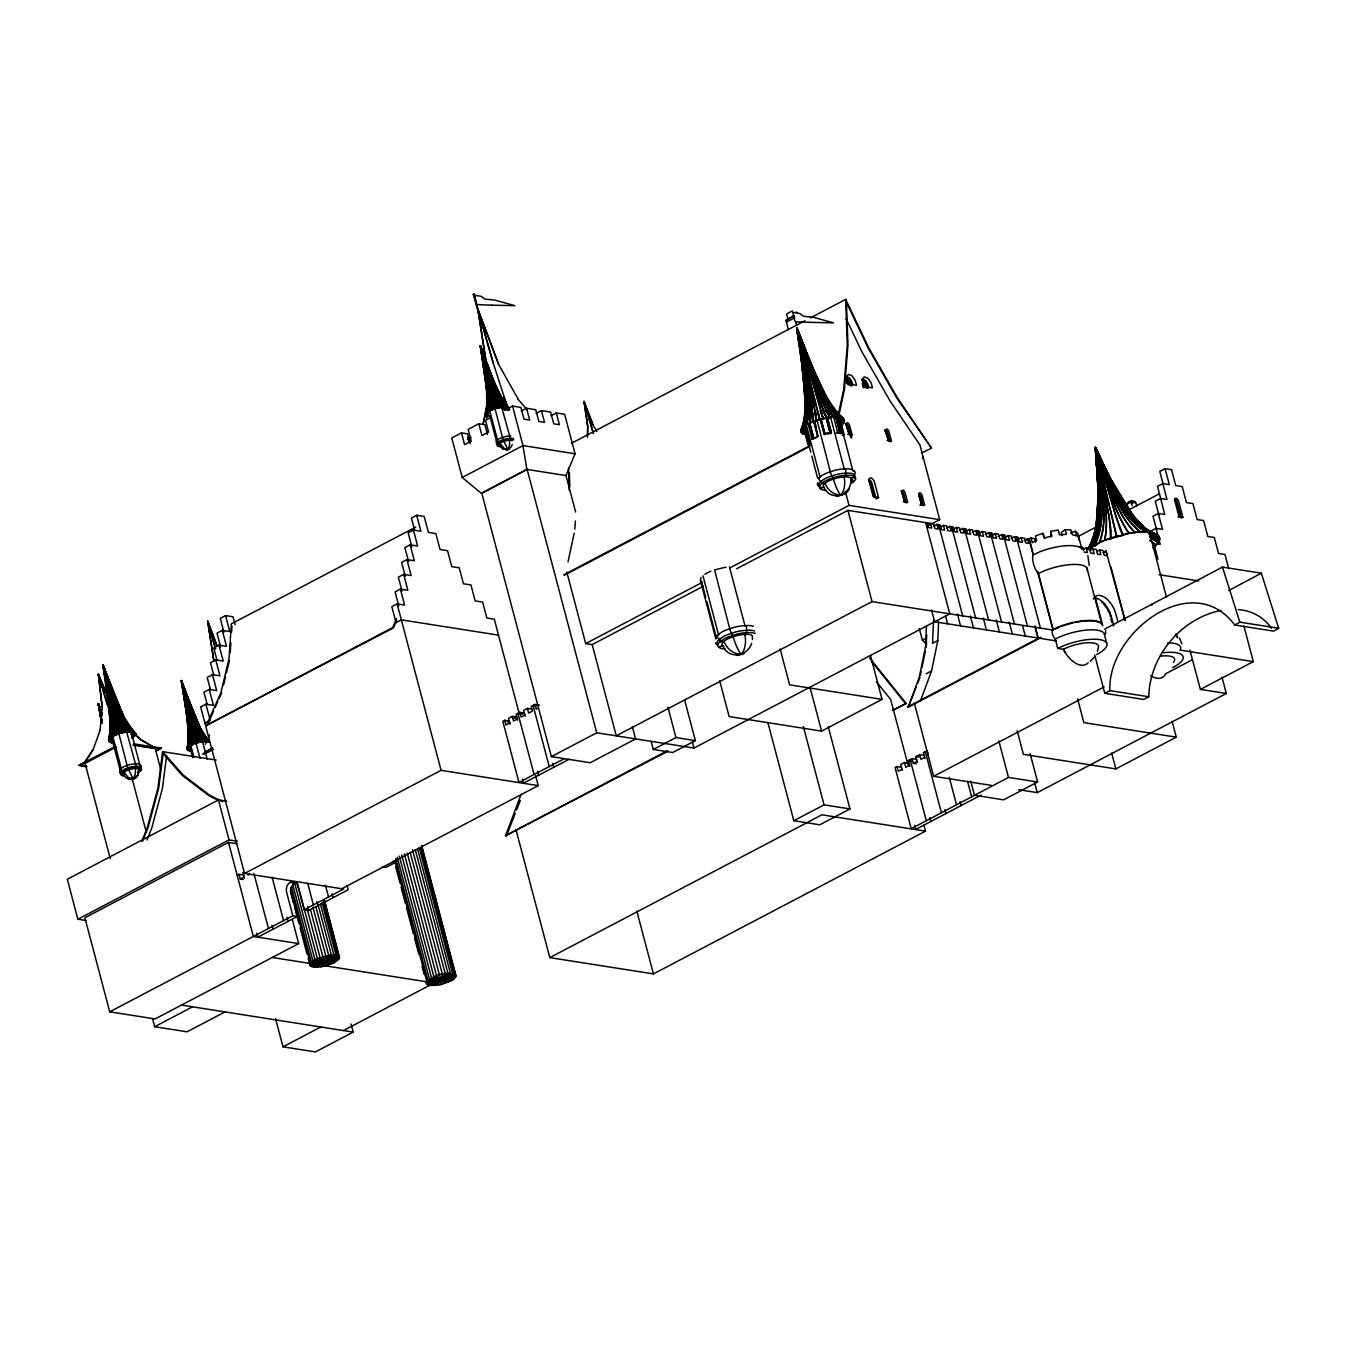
<?xml version="1.0" encoding="UTF-8"?>
<svg xmlns="http://www.w3.org/2000/svg" width="1346" height="1346" viewBox="0 0 1346 1346"><rect width="100%" height="100%" fill="white"/><g stroke="black" fill="none" stroke-linecap="round" stroke-linejoin="round"><path stroke-width="1.5" d="M110.557 721.271L110.54 732.729L108.992 741.478C114.965 716.223 106.418 690.347 103.053 665.227L123.967 718.209M110.456 720.547C113.367 721.069 105.998 745.869 110.019 738.298L111.533 730.407L109.363 741.579L111.92 742.773L113.333 729.128L112.458 736.548L109.968 738.365M1088.712 548.091C1103.619 517.352 1096.754 480.606 1095.425 447.478L1102.677 463.041L1095.425 447.478C1097.798 479.681 1100.759 512.994 1091.943 544.474M116.059 700.61L103.053 665.227L110.422 720.918L110.338 732.274L108.689 740.771L110.608 732.19L108.689 740.771M834.638 411.052C818.267 385.343 807.768 356.404 796.832 328.071C801.863 359.382 812.412 390.946 809.636 422.829L813.119 422.055L813.186 412.919M587.479 437.164L587.63 425.925L584.013 401.478L593.031 424.831M587.613 435.28L587.731 425.908L584.013 401.478L592.93 424.848L596.867 431.494M839.82 416.335L844.346 420.726L842.731 418.084C818.048 394.378 810.157 358.659 796.832 328.071C801.291 358.44 806.506 389.145 804.353 419.918M815.508 412.061L816.399 420.844L812.917 422.156L811.234 399.341L796.832 328.071C810.309 359.55 819.361 395.589 844.363 420.036L844.279 421.921L840.409 418.017M192.142 738.247L192.007 744.742L189.315 746.323L188.676 750.193L190.038 750.866L190.392 746.727M485.973 381.355L480.438 346.174C488.901 367.458 493.763 391.45 509.209 408.999C494.369 391.08 488.867 367.475 480.438 346.174L489.153 394.866L489.507 411.068L491.021 410.261L489.91 394.462L480.438 346.174L492.872 379.757M812.917 422.156L811.167 399.375L796.832 328.071L809.669 361.048M200.251 728.506L205.248 737.658L193.689 713.515L181.424 680.655L190.896 728.926L191.906 744.792L193.622 744.035L193.286 737.759L183.83 691.121L191.687 728.59L193.353 743.631L195.372 743.379L194.514 737.288L195.254 743.429L197.206 742.807L181.424 680.655L188.676 700.963L181.424 680.655L187.01 715.231L189.113 740.132M492.3 403.278L492.636 409.554L490.92 410.328L491.088 403.817L491.021 410.261M839.854 419.178L843.656 423.25L840.863 419.632C848.502 422.493 836.102 429.34 843.723 422.509M192.007 738.231L191.906 744.792L190.863 728.943L183.695 691.188M805.581 417.344L805.463 421.348L805.598 415.291M1149.804 540.419L1156.197 545.332L1158.368 542.758L1149.972 537.088L1158.267 542.892L1159.629 537.761L1156.651 534.278M1159.529 539.864L1159.613 537.643L1156.315 535.843M124.017 717.065L135.492 734.697L129.569 727.866L135.509 734.647L129.855 727.782L124.169 717.788L103.053 665.227L109.413 704.295M490.92 410.328L489.877 394.479L485.149 368.484M1120.814 497.397L1133.45 517.15L1110.837 479.731L1095.425 447.478C1096.637 480.556 1106.732 518.631 1088.746 548.478M844.279 421.921L844.346 419.969L835.731 411.826L827.302 398.618L816.803 377.031M1098.74 500.611L1097.865 524.099L1094.5 539.46L1088.578 548.646M920.513 700.761L931.55 670.981L937.792 640.545L938.599 621.835M926.435 626.21L925.493 647.005L919.251 677.425L908.213 707.222L1040.963 637.567M926.132 647.241L926.704 634.673M933.552 620.456L932.526 643.321L937.792 640.545M1087.669 549.235C1105.419 519.085 1096.485 480.875 1095.425 447.478L1111.157 481.145L1095.425 447.478L1097.899 484.156L1097.899 503.32L1097.899 484.156L1095.425 447.478C1109.609 476.316 1117.247 513.583 1145.48 531.973L1150.258 532.377C1123.725 519.22 1115.127 487.101 1101.92 462.637M124 717.065C122.032 719.252 143.231 741.713 133.422 731.787C117.523 712.993 112.105 687.688 103.053 665.227L112.374 718.73L112.458 736.548L114.225 735.606L113.232 718.276L103.053 665.227L112.038 689.556M1101.583 462.603C1114 486.529 1121.1 517.722 1145.783 531.973L1140.331 532.023C1115.043 511.598 1108.582 476.013 1095.425 447.478L1096.906 464.202M115.84 727.917L116.109 734.781L114.107 735.673L113.199 718.293L105.51 676.802L114.191 717.855L115.975 734.832L118.145 734.024L117.287 727.378M1098.067 501.368L1096.771 525.361L1092.935 541.243M1096.166 526.555L1097.697 502.092M1097.007 464.824L1097.613 474.633L1095.425 447.478L1110.803 481.565L1095.425 447.478C1099.463 477.981 1110.719 509.596 1104.544 540.251L1110.938 538.703L1111.123 530.66L1105.689 496.91L1095.425 447.478L1102.223 462.704M230.2 652.776L230.889 642.547M231.562 632.334L231.966 626.193M574.792 529.096L575.432 521.003M1099.749 458.481L1095.425 447.478L1096.25 455.234L1095.425 447.478L1099.934 458.347L1095.425 447.478L1116.944 536.835L1110.568 538.837L1109.407 517.958L1095.425 447.478C1111.274 476.518 1119.889 520.885 1153.959 533.167L1149.989 532.343M488.413 368.451L480.438 346.174L486.411 381.608L480.438 346.174L492.686 379.993L480.438 346.174L488.076 395.64L487.387 412.616L489.591 411.018L490.146 404.322M1089.183 565.505L1087.837 555.629M489.507 411.068L490.095 404.355M100.109 729.986L102.279 707.054L98.342 674.211L109.8 701.316M108.824 703.554L110.557 732.762L108.723 741.007L110.557 742.437L111.651 735.168L110.675 742.134L112.357 742.841L113.03 735.454L112.256 742.807L113.989 742.942M489.591 411.018L489.187 394.849L480.438 346.174C489.658 365.742 492.047 393.167 508.367 407.821C498.323 396.161 490.583 373.313 484.123 356.555M1094.685 655.014L1104.797 693.308L1109.912 690.633C1107.001 633.276 1192.102 567.76 1234.787 625.015L1273.653 631.139L1278.7 628.262L1261.337 573.194L1222.488 567.087L1104.679 629.12M1104.797 693.308L1143.663 699.432L1148.761 696.757C1149.467 656.276 1181.3 618.134 1221.041 610.478M185.294 703.756C186.724 718.629 190.846 733.94 187.06 748.746L187.548 749.756L188.978 741.781L187.548 749.756L187.077 748.797C191.485 726.167 184.419 703.1 181.424 680.655L188.575 701.098L181.424 680.655L187.885 720.043M498.693 401.646L501.671 407.249L503.488 407.098L499.972 401.545L503.37 407.115L506.382 407.215L497.801 392.881L480.438 346.174L487.538 396.397L486.562 415.291L488.009 407.333L486.529 415.241M482.356 357.01C490.062 377.015 484.341 444.887 487.875 406.442M801.644 432.756L803.125 427.506L801.694 432.84L800.988 429.862L802.738 433.732L804.067 428.348M113.804 742.521L112.055 742.386L112.828 735.471L112.357 742.841M816.786 378.142L796.832 328.071C801.392 359.769 811.941 392.157 806.944 424.259L810.09 423.384L811.049 413.861L809.922 423.485M111.92 742.773L112.492 735.421M186.892 715.449L188.743 741.865L187.296 749.318L188.928 750.614L189.399 746.475L188.978 750.277L191.822 751.001L189.163 750.664L189.651 746.559M490.836 416.537L488.177 416.2L488.665 412.095M188.928 750.614L189.45 746.508M488.413 412.011L487.891 416.116L486.848 415.342L487.858 409.672L486.848 415.342L489.052 416.385L487.891 416.116L488.463 412.027L488.177 416.2M216.218 760.069L162.597 751.623L157.919 788.218L147.202 827.992L141.868 841.183M166.551 756.149L162.412 788.537L151.677 828.295L146.983 839.938M187.06 748.746L189.382 746.256L190.274 739.324M487.891 416.116L489.288 404.86M190.038 750.866L188.676 750.193L190.24 739.375M482.507 356.825L488.548 395.253L488.329 411.842L488.564 395.236L480.438 346.174L492.973 379.538L504.262 403.194M487.689 415.729L488.211 411.876M110.894 742.555L111.92 735.253M189.382 746.256L189.55 729.717L187.498 714.76L189.534 729.734L189.315 746.323M489.103 404.877L488.396 411.792M1147.314 530.189L1156.668 535.136L1153.758 533.117C1130.993 524.166 1122.16 498.979 1110.349 479.529L1120.478 498.121M111.701 735.185L110.624 742.47L111.415 735.168M105.274 676.937L111.651 719.185L111.062 737.457L112.273 729.818L110.406 742.05L111.701 742.353M188.103 750.244L189.147 742.218L187.885 749.84L188.743 750.227M487.117 415.763L488.076 409.689L487.067 415.729L487.639 397.036L485.906 380.968M193.874 714.238L199.309 727.025L181.424 680.655L189.063 730.104L188.423 747.03L189.601 739.879M484.392 369.023L487.723 396.044L487.925 405.987L486.36 414.08L488.615 405.415L487.387 412.616M188.373 747.08L189.567 739.913L189.063 730.104M808.458 418.842L809.148 414.854M188.861 740.906L187.346 748.544L189.399 739.913M486.545 412.902L488.413 405.432L486.226 380.531M1110.854 479.731C1123.254 499.82 1133.113 525.411 1156.803 534.362L1158.57 536.667L1146.758 530.29L1153.859 533.958M109.649 742.05L110.793 732.628M187.75 747.787L189.13 740.418L187.717 747.838L188.726 730.491L188.894 740.485L187.531 747.366M844.329 420.659C817.981 396.801 810.427 359.668 796.832 328.071C800.735 360.627 811.386 394.782 802.906 427.187L807.112 424.158C812.227 392.09 800.82 359.735 796.832 328.071L809.569 361.283M109.413 741.612C113.501 724.72 108.891 707.34 107.259 690.38L108.908 703.992M187.33 749.369L188.76 741.882L188.625 731.501M486.31 414.719L487.824 406.929L486.293 414.669L487.504 396.717L484.308 369.275M805.48 430.888L804.42 433.984M1156.365 545.18L1153.202 547.856L1156.365 545.18L1149.938 540.301M486.512 412.953L487.908 406.021L487.723 396.044M1149.148 532.629L1159.478 538.501L1158.721 535.893C1134.543 526.454 1124.011 500.645 1111.207 480.017L1134.527 517.756L1142.485 526.252M187.077 748.797L188.575 741.478L188.524 730.878M483.012 424.175L486.815 405.701L486.764 387.093M483.214 424.141L487.016 405.651L486.983 387.042M521.121 794.291L505.574 835.681L668.121 751.085M920.311 675.625L921.135 671.57M921.976 667.515L925.308 651.296M805.076 430.787L804.319 434.421L802.653 433.664L804.454 426.514M804.975 430.737L804.201 434.371L802.3 433.092L803.343 429.172M568.029 561.837L574.187 533.167M838.188 415.005L843.74 389.246L847.29 344.727L845.658 299.401L810.443 317.875M838.895 415.291L844.43 389.532L847.98 345.013L846.449 302.413L868.271 348.21L896.672 397.76L931.499 448.134L897.277 397.676L868.877 348.126L845.658 299.401M308.133 958.15L310.438 966.024L315.401 967.252L323.477 966.394L325.782 955.828L312.895 907.086M440.058 984.75L452.946 979.804L456.025 975.362C447.074 970.584 432.756 974.992 426.312 982.597L427.019 984.38L429.862 985.423L440.058 984.75L442.346 974.184L410.16 852.355M1070.524 533.1L1075.269 531.216L1076.514 535.91L1072.257 534.715L1071.012 530.004L1065.224 529.634L1066.453 534.328L1059.504 534.783L1058.259 530.072L1050.637 531.334L1050.923 536.953M1158.267 542.892L1159.579 539.746L1154.649 536.818M108.774 740.064L110.658 731.618M1159.411 540.469L1149.114 534.177L1159.377 540.587L1159.579 539.746M108.521 739.61L110.692 731.13L108.959 703.302M1094.298 538.164L1096.485 528.591L1092.935 543.834M1105.453 634.286L1105.705 630.635M223.604 684.811L225.505 676.836M226.465 672.849L229.325 660.903M805.009 426.362L804.807 425.622C811.655 393.385 800.92 360.173 796.832 328.071L815.642 376.678M1091.926 544.373L1096.065 527.582M1097.36 651.296L1098.454 647.039A21.99 6.982 -14.8 0 0 1086.828 642.816A21.99 6.982 -14.8 0 0 1063.306 649.327L1057.754 648.452L1055.264 639.047A6.427 3.567 62.3 0 1 1052.774 629.642A30.773 9.758 -14.8 0 1 1101.566 623.921M1096.384 455.268L1095.425 447.478C1105.958 476.148 1111.746 507.661 1128.688 533.353L1135.048 532.427C1113.092 509.747 1107.455 475.946 1095.425 447.478L1096.384 455.268L1095.425 447.478L1099.497 458.616L1095.425 447.478C1098.37 478.604 1110.164 512.271 1099.278 542.606L1104.898 540.099C1110.635 509.427 1099.379 477.981 1095.425 447.478C1108.633 476.03 1115.06 511.8 1140.668 531.99L1134.678 532.494C1113.125 509.528 1107.371 475.946 1095.425 447.478C1096.956 480.169 1108.229 517.604 1090.916 547.452L1089.166 549.908M805.295 420.507L806.288 416.924M805.228 420.591L806.22 416.991M803.343 427.708L801.661 428.6C811.588 408.175 803.209 383.879 802.216 362.124M701.131 577.4L700.324 580.193L715.853 638.98A15.429 4.896 -14.8 0 1 718.512 634.589A15.429 4.896 -14.8 0 1 730.121 628.683A15.429 4.896 -14.8 0 1 744.977 625.705A15.429 4.896 -14.8 0 1 753.289 626.395M807.987 444.601L803.444 427.405L805.261 427.035L809.804 444.23L807.987 444.601L808.727 442.043L804.185 424.848M821.329 420.12L824.862 433.816L820.774 418.354M826.074 417.142L830.112 432.773L826.023 417.294M802.384 433.16L801.291 432.184L804.134 422.627M801.291 432.184L804.1 422.56M804.874 418.858L801.324 430.552L805.379 417.916L802.014 429.223M804.353 419.851L801.223 431.763L804.185 421.786M801.207 431.679L804.185 421.719M800.87 431.174C809.787 409.218 803.579 385.141 801.997 362.36M801.863 362.629C803.209 384.889 809.266 408.427 800.971 429.946C808.492 414.366 804.723 396.548 803.899 380.009M100.277 729.953L93.16 749.419L84.529 762.475L86.211 762.122L80.474 765.453L86.581 766.412M506.382 835.967L515.215 813.556M516.679 809.821L520.364 800.483M908.213 707.222L916.239 686.897M917.703 683.196L919.89 677.661M512.321 444.55L510.605 447.73L505.961 450.086M142.659 840.897L147.993 827.706L158.71 787.948L163.102 753.558L182.383 775.515L208.95 795.722L218.22 800.332M794.123 315.974L785.879 320.398L788.453 329.652M1099.598 542.438L1095.038 545.753L1099.598 542.438C1109.558 517.436 1099.8 489.338 1097.983 463.428M575.634 512.018L566.01 475.559L575.062 453.787L564.63 414.282L556.319 412.97L551.002 415.763M396.616 620.607L393.369 627.909L206.375 725.393L220.946 692.534L229.039 658.648L231.344 623.854L415.746 527.077M207.133 725.645L213.61 711.041M215.225 707.39L217.665 701.922M219.28 698.271L221.703 692.786M206.375 725.393L392.611 627.657L396.666 618.521M205.282 744.388L209.555 734.849M323.477 966.394L334.346 962.642L339.512 957.982L324.436 900.154M843.656 423.25L844.329 421.18L838.592 415.527L844.312 421.248M116.463 701.148L123.142 716.577L128.392 726.083L133.506 732.325L127.18 725.982L135.105 735.522L135.509 734.159L129.839 727.816L124.185 717.771L117.102 701.872M1097.31 463.832C1097.949 491.357 1106.631 523.089 1090.697 547.637L1095.308 545.584L1096.973 542.303M922.38 458.633L923.221 456.984M1090.697 547.637L1094.887 544.911C1109.272 514.895 1097.512 479.311 1095.425 447.478L1097.327 453.097L1095.425 447.478C1097.495 479.378 1109.306 515.081 1094.618 545.08M1136.31 506.399C1138.48 498.02 1122.127 500.678 1128.268 507.762M1095.459 541.042L1097.495 537.491L1095.274 541.159M1089.251 549.017L1091.27 545.769M1093.272 542.522L1095.291 539.275M1090.832 545.853L1088.813 549.033L1091.118 545.904M1088.981 549.218L1090.95 546.055M1089.335 547.923L1093.726 541.025M1089.234 548.058L1093.659 541.126M1088.746 547.973L1092.111 542.825M93.328 749.385L84.68 762.442L78.859 765.453L86.867 766.715M320.6 966.916L328.66 955.323L335.962 955.172L339.461 957.023L309.799 965.217M437.181 985.272L445.24 973.663L412.515 849.814M1094.517 656.848L1090.411 661.357M135.105 735.522L131.773 731.063L135.122 734.983L131.874 737.743M135.122 734.983L133.288 737.288L131.168 734.26L133.355 737.238L131.908 738.197M112.913 736.767L121.291 768.465A7.975 2.524 -14.8 0 0 120.484 771.241L119.828 772.84L121.157 773.782A7.975 2.524 -14.8 0 0 121.729 774.303M473.27 294.37L474.263 294.151L479.933 317.959L473.27 294.37L474.263 294.151M479.479 317.875L480.472 317.673M317.875 967.202L331.385 955.037L317.976 904.276M434.455 985.541L447.966 973.377L415.241 849.528M487.185 412.196L489.406 410.58M188.171 746.66L189.18 745.835M802.906 427.187L804.807 425.622M1065.224 529.634L1061.254 532.511L1062.078 535.658M315.401 967.252L333.858 954.987L320.449 904.209M431.982 985.608L450.422 973.326L417.697 849.477M189.113 745.886L193.622 744.035M807.112 424.158L804.689 425.723C810.83 404.86 804.353 382.954 802.536 361.855M1261.337 573.194L1228.562 590.608M1234.787 625.015L1239.834 622.155L1278.7 628.262M132.076 779.57L137.679 775.195L138.756 769.256L140.842 768.549L141.162 765.672L139.833 764.747A7.975 2.524 -14.8 0 0 134.97 763.872A7.975 2.524 -14.8 0 0 127.281 765.42A7.975 2.524 -14.8 0 0 121.291 768.465L120.719 769.777L121.948 771.006A7.975 2.524 -14.8 0 1 127.954 767.943A7.975 2.524 -14.8 0 1 135.643 766.412A7.975 2.524 -14.8 0 1 140.506 767.287A7.975 2.524 -14.8 0 1 140.657 769.239M489.321 410.648L490.853 409.823M114.023 735.118L110.019 738.298M806.944 424.259L814.027 420.625L817.611 434.152M885.045 430.888L886.694 431.965L889.067 440.798M470.141 443.642L467.55 433.833L461.476 432.874L451.785 437.972L462.233 477.477L481.296 493.326L526.875 469.401L566.01 475.559M487.504 434.522L484.913 424.73L478.84 423.771L468.139 429.391L471.251 441.151L464.589 444.634L461.476 432.874M490.853 417.462L485.502 420.272L488.598 432.032L481.952 435.532L478.84 423.771M504.481 410.311L512.557 406.071L520.868 407.384L523.964 419.144L529.668 420.036L526.572 408.275L521.255 411.068M467.567 439.25L471.117 437.383M536.129 413.424L541.445 410.631L550.615 412.078L553.728 423.822L559.431 424.73L556.319 412.97M462.233 477.477L522.988 445.576L575.062 453.787M792.407 310.892L786.586 313.954L788.033 319.406M794.022 315.587L785.98 320.247M235.129 624.746L233.026 616.771L225.539 615.593L220.256 618.369L223.941 632.317M519.135 713.38L494.319 619.21L486.848 618.033L482.625 602.083L475.155 600.905L470.949 584.955L463.461 583.777L459.255 567.844L451.768 566.666L447.562 550.716L440.075 549.538L435.868 533.588L428.398 532.41L424.175 516.46L416.705 515.282L411.405 518.059L414.568 530.021M786.468 322.131L794.611 317.858L794.443 316.933M571.394 443.322L804.891 320.785M225.539 615.593L229.762 631.543L222.275 630.365L216.992 633.142L220.677 647.09M416.705 515.282L420.911 531.233L413.441 530.055L408.141 532.831L411.826 546.796M222.275 630.365L226.498 646.299L219.011 645.121L213.728 647.897L216.891 659.86M413.441 530.055L417.647 546.005L410.177 544.827L404.877 547.603L408.561 561.551M219.011 645.121L223.234 661.071L215.747 659.893L210.464 662.669L213.627 674.632M410.177 544.827L414.383 560.777L406.913 559.6L401.613 562.376L405.297 576.324M215.747 659.893L219.97 675.843L212.483 674.666L207.2 677.442L210.363 689.404M406.913 559.6L411.119 575.55L403.649 574.372L398.349 577.148L402.033 591.096M212.483 674.666L216.706 690.616L209.219 689.438L203.936 692.214L207.099 704.16M403.649 574.372L407.855 590.305L400.385 589.127L395.085 591.904L398.769 605.868M79.027 765.42L114.174 746.98M100.681 754.517L111.533 748.83M115.958 746.879L78.859 765.453M115.672 747.299L85.084 763.35L110.237 858.563M209.219 689.438L213.442 705.371L205.955 704.194L200.672 706.97L244.568 873.453L341.716 888.747L538.232 785.627L535.573 775.599M400.385 589.127L404.591 605.077L397.12 603.9L391.821 606.676L396.044 622.626M847.963 383.442L847.24 377.469L848.401 378.091L850.235 385.074M848.401 378.091L846.483 377.856M852.287 385.393L850.504 385.629L849.713 379.353L852.287 385.393L851.53 385.78L849.713 379.353M204.811 722.953L210.178 720.144L205.955 704.194M395.758 622.761L401.327 619.85L498.542 635.144M156.136 750.799L161.47 748.174L133.439 743.749M155.749 751.118L161.301 748.208L154.74 747.787L140.489 739.543L133.237 732.897M867.463 388.287L864.889 382.264L866.471 383.021L867.463 388.287L863.173 379.976L864.956 386.235M866.437 388.136L868.22 387.9M205.433 751.64L212.668 747.854M202.422 754.08L211.659 749.234M204.272 754.214L213.509 749.369M563.806 574.826L810.275 445.476M564.496 575.112L809.114 446.737M848.905 434.337L846.415 424.932A2.557 1.43 62.3 0 1 847.408 422.846A2.557 1.43 62.3 0 1 849.646 425.454L852.136 434.859L850.622 435.65L848.148 426.245A2.557 1.43 62.3 0 0 845.894 423.637M888.225 440.546L885.752 431.124A2.557 1.43 62.3 0 1 886.745 429.038A2.557 1.43 62.3 0 1 888.983 431.645L891.473 441.051L889.958 441.841L887.468 432.436A2.557 1.43 62.3 0 0 884.827 429.845M226.751 801.24L218.456 799.928L67.3 879.258L77.866 919.234L86.144 920.546M921.64 453.08L931.499 448.134M566.784 572.016L585.695 643.573L702.511 582.263M730.34 567.659L849.023 505.373L939.693 519.657L919.974 445.055L890.194 401.158L861.793 351.609L846.079 318.632M585.695 643.573L592.173 644.583L703.369 586.233M736.733 568.719L847.93 510.37L933.737 523.88L934.982 528.574L938.212 529.096L936.984 524.385L933.451 526.236M878.568 497.616L873.268 496.775L869.196 481.346A4.206 2.339 62.3 0 1 870.828 477.914A4.206 2.339 62.3 0 1 874.496 482.188L878.568 497.616L876.095 498.912L872.023 483.483A4.206 2.339 62.3 0 0 869.062 479.462M77.866 919.234L229.022 839.904L237.317 841.216M236.728 843.69L228.484 842.394L84.882 917.753L109.733 1011.822L155.059 1018.956L298.677 943.596L292.318 919.587M904.832 502.142C905.421 498.609 897.328 479.714 904.394 500.46M907.625 502.193L904.377 501.671L901.904 492.266A2.557 1.43 62.3 0 1 902.897 490.18A2.557 1.43 62.3 0 1 905.135 492.787L907.625 502.193L906.11 502.983L903.62 493.578A2.557 1.43 62.3 0 0 900.996 490.987M510.084 724.165L509.259 721.019L504.716 720.312L502.832 721.305L518.984 782.447L564.327 758.639M514.29 718.377L516.814 717.065L512.271 716.341L508.502 718.327L509.747 723.038L505.961 725.006L504.716 720.312M534.093 774.505L517.941 713.363L522.484 714.087L524.368 713.094L519.842 712.37L516.056 714.356L517.638 720.194M531.922 709.123L527.396 708.417L523.611 710.385L525.192 716.223M539.494 705.153L534.951 704.446L531.182 706.431L532.41 711.125L528.642 713.111L527.396 708.417M919.856 505.137L924.601 504.868L922.128 495.463A2.557 1.43 62.3 0 0 919.89 492.855A2.557 1.43 62.3 0 0 918.881 494.941L921.371 504.346M507.358 722.011L509.259 721.019M922.195 504.615C919.15 507.829 923.205 498.895 918.628 494.588M924.601 504.868L923.104 505.659L920.614 496.253A2.557 1.43 62.3 0 0 918.813 493.797M517.301 719.067L513.516 721.052L512.271 716.341M524.856 715.096L521.087 717.082L519.842 712.37M538.08 708.147L536.196 709.14L534.951 704.446M237.182 875.321L239.066 874.328L243.609 875.035M244.568 873.453L441.084 770.333L538.232 785.627M239.066 874.328L240.311 879.022L244.097 877.054M247.866 875.068L249.767 874.076M926.973 525.209L930.507 523.358L931.735 528.069L928.504 527.565L927.259 522.854M928.488 525.529L939.693 519.657M939.929 527.262L943.445 525.411L946.692 525.916L947.937 530.61L951.168 531.132L949.923 526.421L946.406 528.271M952.884 529.298L956.4 527.447L959.648 527.952L960.893 532.663L964.123 533.167L962.878 528.456L959.362 530.307M965.839 531.334L969.356 529.483L972.603 529.988L973.831 534.699L977.078 535.203L975.833 530.509L972.3 532.36M596.732 732.796L527.144 469.434L481.801 493.242L551.372 756.603L596.732 732.796L693.981 748.056L949.754 613.843L925.644 522.601M978.778 533.369L982.311 531.519L985.541 532.04L986.786 536.734L990.033 537.239L988.788 532.545L985.255 534.396M991.733 535.405L995.266 533.554L998.496 534.076L999.742 538.77L1002.989 539.292L1001.744 534.581L998.21 536.431M568.87 759.363L523.51 783.153L522.484 779.216M1037.833 571.36L1053.363 630.147L872.04 601.612L616.266 735.825L592.173 644.583M1004.688 537.458L1008.221 535.607L1011.452 536.112L1012.697 540.806L1015.927 541.328L1014.699 536.617L1011.166 538.467M109.733 1011.822L292.822 915.734L297.348 916.458L291.14 892.936A7.689 5.922 -81.1 0 1 294.942 882.909L290.416 882.185A7.689 5.922 -81.1 0 0 286.597 892.23L292.822 915.734M290.416 882.185A7.689 5.922 -81.1 0 1 297.937 886.274L304.162 909.795L343.651 889.05M297.348 916.458L257.877 937.169L256.834 933.232M304.162 909.795L308.688 910.502L348.193 889.773L347.15 885.819M1017.643 539.494L1021.177 537.643L1024.407 538.148L1025.652 542.859L1028.882 543.363L1027.637 538.652L1024.121 540.503M1025.383 540.705L1031.019 537.895L1034.822 538.972L1035.646 542.101M1228.679 568.449L1224.995 554.485L1218.517 553.475L1214.311 537.525L1207.833 536.499L1203.61 520.566L1197.149 519.539L1192.926 503.589L1186.449 502.58L1182.242 486.629L1175.765 485.603L1171.542 469.67L1165.081 468.644L1159.781 471.42L1162.944 483.382M651.128 741.343L653.281 749.453L675.944 737.558L695.377 740.62L684.643 700.021M1165.081 468.644L1169.287 484.594L1162.809 483.567L1157.526 486.343L1164.761 514.441L1158.283 513.432L1153 516.208L1156.685 530.156M1128.537 502.647L1130.741 501.486M1127.292 504.077L1131.145 502.058L1135.334 502.714M1132.474 502.95L1135.099 501.789M505.574 835.681L667.313 750.799M1077.675 536.701L1096.3 526.925M1127.931 510.319L1159.562 493.73M695.377 740.62L672.697 752.515L653.281 749.453M152.535 1018.619L154.672 1026.712L192.461 1006.892M1083.395 549.37L1086.222 547.872L1089.587 548.411L1090.832 553.105L1094.18 553.643L1092.935 548.932L1090.109 550.413M919.284 628.431L922.363 640.09L925.981 638.189M1096.805 551.473L1099.648 549.992L1102.997 550.514L1104.242 555.225L1107.22 555.696L1105.991 550.985L1103.148 552.483M224.849 1011.99L187.044 1031.81L154.672 1026.712M313.298 967.067L335.962 955.172L322.014 902.375M1150.729 531.132L1156.012 528.355L1162.49 529.365L1158.283 513.432M1180.509 517.133L1175.983 501.789A2.036 1.127 62.3 0 0 1174.368 500.207A2.036 1.127 62.3 0 1 1176.354 501.604L1180.509 517.133L1177.918 516.729M926.284 673.74L931.55 670.981M719.673 680.672L729.145 716.56L821.598 731.114L882.067 699.382L870.475 655.536M1094.685 598.331L1095.442 597.927C1107.405 601.376 1111.409 615.156 1113.697 625.957M892.448 710.301L906.178 703.42L869.583 657.992M893.172 710.251L906.178 703.42M907.574 707.003L1040.323 637.331M1101.937 602.419L1104.73 604.018M1111.123 616.182L1110.366 616.569L1109.609 611.858M275.56 1018.619L283.013 1046.835L320.802 1026.998M343.432 1030.565L434.119 982.967L272.212 957.477M429.862 985.423L452.542 973.511L419.279 847.627M351.054 1024.037L353.19 1032.096L315.401 1051.933L283.013 1046.835M767.843 722.381L793.82 820.707L824.055 804.841L849.965 808.929L828.227 726.655M901.483 767.27L896.941 766.547L895.056 767.54L911.208 828.682L1008.474 777.416L1037.615 781.992L1030.144 753.676M909.038 763.3L904.512 762.593L900.726 764.562L902.308 770.4M909.862 766.429L908.281 760.608L912.066 758.622L916.592 759.329M917.417 762.475L915.835 756.637L919.621 754.652L924.147 755.375M901.971 769.273L898.186 771.258L896.941 766.547M909.526 765.302L905.74 767.287L904.512 762.593M912.066 758.622L913.311 763.317L917.08 761.348M924.635 757.377L920.866 759.363L919.621 754.652M516.073 829.977L549.807 957.612L821.901 814.818L925.526 831.138L923.911 825.064M849.965 808.929L819.731 824.795L793.82 820.707M914.371 703.302L933.67 776.306L1104.157 686.881M1166.629 673.252L1192.405 659.725M981.251 795.015L915.751 829.405L914.708 825.451M549.807 957.612L653.433 973.915L925.526 831.138M1189.881 650.135L1200.396 689.404L1253.311 661.626L1243.889 625.991M1037.615 781.992L1003.611 799.844L974.47 795.267L970.718 781.101M1018.636 789.681L1037.278 792.626L1226.307 693.476L1222.033 677.341M1017.122 730.575L1023.397 754.349L1115.851 768.903L1176.303 737.171L1172.13 721.321M808.071 423.855L812.109 439.133L818.116 436.087M812.109 439.133L816.921 437.467M836.303 433.008L842.192 433.092L837.649 415.914M839.971 432.857L835.883 417.395L839.971 432.857L836.657 432.251M842.192 433.092L840.779 433.816L836.236 416.637C815.474 391.535 808.761 357.851 796.832 328.071L799.389 344.526L796.832 328.071C809.535 358.339 816.467 393.453 839.668 417.731L844.211 434.909L842.394 435.28M704.833 574.22L710.856 571.141M1110.955 567.087L1125.155 620.523M1053.026 630.096L1038.102 573.648A14.688 6.595 65.5 0 1 1033.139 554.855L1039.667 551.86A30.773 9.758 -14.8 0 1 1081.915 549.118L1077.692 533.134L1075.269 531.216M1038.102 573.648L1044.647 570.687A30.773 9.758 -14.8 0 1 1087.316 570.468M1055.113 629.137L1059.554 627.118M1065.679 653.348L1063.306 649.327L1065.679 653.348A23.69 13.14 62.3 0 0 1088.174 662.737M490.752 409.874L492.468 409.117L490.735 394.092L480.438 346.174L492.989 379.353L488.413 368.114C489.019 381.776 523.274 428.482 503.656 401.983M113.922 735.185L116.109 734.781M1099.278 542.606L1104.898 540.099M311.616 966.647L337.644 955.576L323.696 902.779M428.196 985.003L454.225 973.932L420.962 848.03M493.528 402.824L494.386 408.915L492.518 409.605L494.234 408.461L493.46 402.774L480.438 346.174L498.357 392.998L507.678 408.208L499.097 394.395L493.662 381.591L499.114 394.395M115.975 734.832L117.994 733.52L117.203 727.328L105.829 676.685M193.353 743.631L195.22 742.925L194.447 737.255L183.965 691.07M812.664 421.483L816.181 420.154L815.39 411.96L796.832 328.071L808.643 362.057L796.832 328.071L804.117 381.406M1104.544 540.251L1110.652 537.963M1044.967 538.467L1042.847 533.319L1035.444 535.876L1036.689 540.587L1032.264 542.606L1031.019 537.895M310.438 966.024L338.822 956.198M427.019 984.38L455.402 974.554L421.601 846.634M834.89 411.186L843.841 418.959L838.81 416.924L852.842 470.528A2.406 2.238 -48.1 0 1 853.987 474.818L854.559 476.972L850.857 478.217A14.47 13.426 -48.1 0 1 840.678 494.924A14.47 13.426 -48.1 0 1 824.038 487.235L820.353 488.463L819.781 486.327A2.406 2.238 -48.1 0 1 817.863 482.743M702.982 575.802L718.512 634.589A2.625 2.086 49.4 0 0 719.757 639.3L720.379 641.655A15.429 4.896 -14.8 0 0 718.831 647.022L722.869 645.659A15.832 14.705 -48.1 0 0 737.339 654.863A15.832 14.705 -48.1 0 0 751.674 643.338M486.024 380.75L487.908 397.255L480.438 346.174L495.395 392.897L501.772 407.232L494.268 408.948L496.085 407.888L480.438 346.174L486.411 381.625M105.829 676.685L117.859 733.57L124.69 732.359L118.599 716.594L103.053 665.227L107.226 690.801L105.106 677.257M111.668 689.135L103.053 665.227L120.299 733.351L118.011 734.075L117.203 727.429M195.254 743.429L197.206 742.807M799.642 344.66L796.832 328.071L823.399 418.858L819.647 419.834L817.813 411.338L819.865 419.767L815.962 420.238L819.664 419.06L796.832 328.071L803.007 367.424L799.524 344.122L802.788 363.42M1110.282 538.097L1116.709 536.078M426.379 983.573L456.025 975.362M496.085 407.888L498.087 407.855L480.438 346.174L482.474 357.161M819.647 419.834L823.23 418.169M196.953 742.386L199.073 742.336L197.088 742.857L181.424 680.655L193.42 713.397L205.029 738.146L200.083 728.876M1116.322 536.196L1123.086 535.271L1116.557 536.953L1095.425 447.478C1106.025 476.131 1111.678 507.829 1129.075 533.285L1122.682 535.371L1119.704 528.238L1095.425 447.478L1097.024 453.215M509.141 449.328L502.815 449.228L499.517 445.257A5.35 1.699 -14.8 0 1 500.056 443.389A5.35 1.699 -14.8 0 1 504.077 441.353A5.35 1.699 -14.8 0 1 509.225 440.31A5.35 1.699 -14.8 0 1 512.103 440.546M161.47 748.174L149.255 747.417M426.312 982.597L456.092 976.338L421.685 845.423M497.869 407.434L499.972 407.485L494.453 393.032L480.438 346.174L484.88 369.595M108.336 694.856L103.053 665.227L122.234 732.325L126.81 732.056L124.555 732.392L121.83 726.234L103.053 665.227L107.512 690.969M186.959 715.82L181.424 680.655L198.855 741.898L206.022 741.562L202.051 736.01M184.251 690.986L198.956 742.369L200.958 741.966L195.439 727.513L181.424 680.655L187.481 716.106M836.438 417.428L833.258 416.738C814.683 390.525 808.037 357.817 796.832 328.071L801.661 355.933L796.832 328.071L823.012 418.219L826.915 418.169L823.163 418.926L820.32 410.698M1122.514 534.598L1129.075 533.285M824.913 433.664L830.162 432.604M827.756 433.984L831.29 433.277L827.252 418M726.032 567.087L714.591 569.896L730.171 630.534L733.183 636.809A15.832 3.062 71.4 0 0 742.033 654.61M499.753 407.047L503.488 407.098M830.314 417.681L825.367 409.823L830.112 417.714L833.443 416.722C814.667 390.609 808.088 357.817 796.832 328.071L799.81 344.694L796.832 328.071L822.894 410.059L826.562 417.512L830.314 417.681L826.696 418.219L822.81 410.194M183.477 691.642L181.424 680.655L198.518 736.212L200.739 741.528L202.657 741.73L199.679 736.127M1128.688 533.353L1135.048 532.427M339.007 959.075L310.253 963.147L309.748 964.241L339.512 957.982L324.487 901.13M455.587 977.432L426.833 981.503L395.169 861.692M799.827 343.903L796.832 328.071C807.264 357.834 813.943 389.633 830.011 417.008L833.443 416.722M107.848 689.909L103.053 665.227L123.428 725.915L126.591 731.568L132.194 732.039L122.436 716.425L103.053 665.227L108.437 694.856L107.815 691.036M132.11 732.039L122.469 716.425L103.053 665.227L105.644 677.375L103.053 665.227L121.645 716.358L130.512 731.904L126.675 732.089L123.327 726.016M200.891 736.026L204.356 741.579L202.573 741.259L199.763 736.043L184.537 690.935L196.415 727.362L202.758 741.696M1134.678 532.494L1140.668 531.99M337.947 960.253L311.313 961.969L310.253 963.147L290.399 888.024M454.511 978.609L427.893 980.325L395.707 858.496M138.116 771.426L140.034 771.325A7.975 2.524 -14.8 0 0 140.842 768.549A7.975 2.524 -14.8 0 0 135.963 767.674A7.975 2.524 -14.8 0 0 128.291 769.222A7.975 2.524 -14.8 0 0 122.284 772.268A7.975 2.524 -14.8 0 0 121.493 775.044A7.975 2.524 -14.8 0 0 124.589 776.019C127.971 782.363 140.304 779.216 138.116 771.426A6.259 1.985 -14.8 0 0 138.756 769.256A6.259 1.985 -14.8 0 0 134.937 768.566A6.259 1.985 -14.8 0 0 128.913 769.777A6.259 1.985 -14.8 0 0 124.202 772.167L122.284 772.268L121.948 771.006A7.975 2.524 -14.8 0 0 121.157 773.782L121.493 775.044L123.58 774.354A6.259 1.985 -14.8 0 1 124.202 772.167L127.786 777.18L133.557 779.267M845.843 375.921L850.049 378.411L852.641 383.475M845.843 377.334L848.182 384.737M845.911 424.596C851.21 428.365 855.484 452.559 846.028 424.865M482.709 357.195L483.752 362.511L480.438 346.174L487.353 367.155L480.438 346.174L484.812 369.578L480.438 346.174L496.27 392.83L503.32 406.643L506.348 406.744M202.001 736.01L205.921 741.562L207.368 741.68L198.771 727.345L181.424 680.655L183.695 691.676L181.424 680.655L201.008 735.942L204.306 741.108L209.353 742.285L199.814 727.664L189.298 702.494M833.258 416.738L842.731 418.791L839.87 416.049L842.646 418.741M1140.331 532.023L1145.783 531.973M336.365 961.448L312.895 960.775L311.313 961.969L291.459 886.846M452.946 979.804L429.458 979.131L397.272 857.301M1238.421 609.603C1251.393 610.411 1264.146 617.326 1271.364 628.262M490.651 416.15L487.992 415.813M130.461 731.383L133.49 731.803M836.219 416.705L838.844 417.647M1145.48 531.973L1150.258 532.377M159.854 748.847L133.557 744.641M795.654 312.205L797.084 312.423M847.795 434.304L852.136 434.859M887.115 440.495L891.473 441.051M1130.859 500.948L1135.048 501.604M526.572 408.275L535.742 409.722L538.837 421.483L544.541 422.375L541.445 410.631M903.267 501.637L905.219 501.94M1156.988 543.784L1160.235 544.289L1156.012 528.355M936.984 524.385L940.215 524.89L941.46 529.601L944.69 530.105L943.445 525.411M949.923 526.421L953.17 526.942L954.415 531.636L957.645 532.141L956.4 527.447M962.878 528.456L966.125 528.978L967.37 533.672L970.601 534.194L969.356 529.483M975.833 530.509L979.08 531.014L980.309 535.708L983.556 536.23L982.311 531.519M988.788 532.545L992.019 533.05L993.264 537.761L996.511 538.265L995.266 533.554M1001.744 534.581L1004.974 535.085L1006.219 539.796L1009.466 540.301L1008.221 535.607M1014.699 536.617L1017.929 537.138L1019.174 541.832L1022.405 542.337L1021.177 537.643M1027.637 538.652L1029.269 538.922L1033.543 555.141M1079.509 546.812L1082.874 547.351L1083.698 550.48M1092.935 548.932L1096.3 549.454L1097.528 554.165L1100.893 554.687L1099.648 549.992M1105.991 550.985L1125.071 620.556M1084.119 552.045L1087.467 552.583L1086.222 547.872M1158.94 574.658L1198.832 580.934M1179.685 650.034L1253.311 661.626M1056.408 640.948L934.629 621.768L931.499 609.889M1200.396 689.404L1226.307 693.476M1109.912 690.633L1148.761 696.757M1176.303 737.171L1083.867 722.617L1077.574 698.843M882.067 699.382L789.614 684.828L780.142 648.94M915.835 756.637L918.864 757.108M908.281 760.608L911.309 761.079M913.311 763.317L916.323 763.805M536.078 705.91L533.066 705.439L549.218 766.581M933.67 776.306L991.682 785.441M551.372 756.603L590.238 762.728L635.581 738.92L632.368 726.773M140.977 746.121L145.116 746.761M133.002 745.112L155.261 748.612L160.611 768.869M392.696 861.305L396.548 861.911L386.218 867.329L382.365 866.723M240.311 879.022L243.34 879.51M298.677 943.596L253.334 936.463L228.484 842.394M334.346 962.642L314.914 959.58L312.895 960.775L292.503 883.615M450.927 980.998L431.494 977.936L399.308 856.106M181.525 1005.075L353.19 1032.096M110.675 742.134L112.139 742.42M506.264 406.744L508.334 407.804M207.25 741.209L208.495 741.932L203.768 736.262L208.495 741.932L199.376 727.479L189.147 702.427M885.113 430.972L888.242 439.318M862.281 378.411L865.983 380.918L868.574 385.982M448.521 982.126L433.883 976.809L401.697 854.979M331.94 963.77L317.32 958.453L314.914 959.58L294.522 882.421M208.411 741.444L209.337 741.831L204.609 736.43M133.506 732.325L128.156 726.184L134.465 732.712M1153.758 533.117L1156.803 534.362M508.149 449.833L504.649 448.925L500.056 443.389L498.407 443.473A6.814 2.17 -14.8 0 0 497.734 445.863A6.814 2.17 -14.8 0 0 500.375 446.687M222.662 801.661L209.673 795.2L183.106 775.01L162.597 751.623M1153.959 533.167L1142.367 527.195L1131.616 515.451L1119.014 495.378M1158.721 535.893L1145.799 529.163L1134.022 516.797M1146.691 530.223L1158.469 536.566M1146.758 530.206L1153.64 533.908M1145.446 530.475L1159.444 538.383M154.908 747.753L140.64 739.509L133.389 732.863M1153.707 538.871L1156.921 540.991M1152.008 537.946L1156.82 541.126M445.846 983.152L436.575 975.783L404.372 853.953M329.265 964.796L319.995 957.427L307.124 908.685M803.444 427.405L804.471 428.314M922.363 640.09L926.771 644.145M842.646 418.034L834.503 410.429L826.461 397.625M835.731 411.876L844.363 420.036M918.78 495.059L921.825 504.817M838.306 415.426L840.981 418.084L833.376 409.975L825.62 397.289M840.442 417.967L844.312 421.853M838.962 416.94C819.428 397.104 813.119 368.282 802.317 343.331M1144.42 528.053L1133.063 516.04L1119.906 495.732M1145.126 529.012C1126.35 510.42 1114.505 486.175 1102.593 462.906M838.642 417.765L843.706 423.166M1179.382 637.903L1181.872 643.708M134.516 732.224C120.131 716.947 115.184 695.461 107.108 676.584M129.872 727.277L135.525 733.452M129.351 726.857C146.916 745.566 122.688 720.48 123.664 716.795M836.388 416.705C818.301 396.212 812.395 368.081 802.115 343.314M205.063 736.784L208.68 740.889M509.225 408.393L504.279 402.723L499.114 393.419M207.738 740.031L200.117 727.9M503.841 402.353L508.956 408.292M838.895 420.339L842.546 424.579L838.81 420.406M205.029 737.221L207.621 740.25M204.02 736.195L208.479 741.461M517.991 399.224L527.464 410.177M502.983 401.714L507.913 407.922M504.043 403.211L507.913 407.888M131.639 731.231L135.138 735.471M871.485 661.29L905.454 703.47M876.347 681.682L890.648 699.432L907.877 764.343M207.334 741.209L203.196 736.01L193.067 713.33M505.087 405.314L507.627 408.545L505.053 405.348M131.201 731.753L134.415 736.346L130.999 731.988M506.382 407.215L502.024 401.613L506.315 407.215M131.151 731.803L134.348 736.397L131.05 731.955M106.805 676.516L121.611 716.358L130.562 731.383M833.527 417.428L827.622 409.638L833.325 417.462M504.767 405.785L508.266 410.463M126.103 725.881L130.612 731.904L126.036 725.881M504.716 405.819L508.216 410.496M1103.972 604.404L1106.664 608.106M485.401 369.595L480.438 346.174L497.078 392.813L504.935 407.098L501.015 401.545M205.921 741.562L198.064 727.294L181.424 680.655L190.173 729.313L190.493 745.549L190.139 729.33L181.424 680.655L188.423 701.216L184.991 691.289M503.421 406.627L496.304 392.83L483.685 356.454L497.111 392.813L504.885 406.627M205.871 741.108L198.098 727.294L188.692 702.36M501.065 401.529L505.036 407.098M848.956 379.757L851.009 383.812M503.909 406.492L506.214 409.941M111.836 689.859L103.053 665.227L105.812 677.358L103.053 665.227L120.669 716.375L128.678 731.921L124.741 725.898M105.981 677.341L103.053 665.227L120.719 716.358L128.61 731.4M124.825 725.881L128.795 731.904M830.213 416.974C813.909 389.717 807.297 357.834 796.832 328.071L801.711 354.082L800.012 344.694M204.407 741.108L197.29 727.294L181.424 680.655L183.578 691.238M200.958 736.01L204.306 741.108M834.655 411.018L827.285 399.224L809.383 360.492M502.092 405.348L504.077 408.881M501.873 405.348L504.01 408.915M106.502 676.533L119.693 716.442L126.726 731.534M123.411 725.999L126.81 732.056M518.193 399.173L498.39 364.026L477.897 309.344L486.394 364.379M199.831 736.026L202.691 741.242M486.562 415.291L487.622 397.02M498.76 401.63L502.933 409.335L501.032 405.92M108.992 738.718L111.297 730.441L109.194 703.033M1107.388 609.486L1108.852 612.262M202.169 733.974L204.575 738.685M1130.909 501.133L1132.121 505.726M801.358 343.365L818.318 397.339L826.78 417.462M124.455 776.12L123.58 774.354A6.259 1.985 -14.8 0 0 124.017 774.758M1102.441 462.788L1111.359 480.707M822.944 410.16L826.915 418.169M1152.025 604.943L1151.638 604.169L1151.739 605.077M111.146 737.389L111.634 719.218L109.531 702.747M817.645 379.942L826.982 399.897M1122.917 534.497L1115.784 516.141L1099.8 462.805M815.945 376.56L826.949 399.913M121.914 726.201L124.69 732.359M116.984 701.451L111.987 689.303L124.185 717.401M121.88 726.133L124.555 732.392M499.871 407.03L494.504 393.032L480.438 346.174L482.423 355.361M198.518 736.212L200.857 741.495M816.988 377.351L802.738 343.567M112.559 736.481L113.131 729.128L109.968 702.477M492.888 379.185L499.282 393.705M200.268 728.186L185.109 691.02L200.1 727.883M123.983 718.192L111.97 689.707M492.989 379.555L499.265 394.025M193.975 714.019L199.477 726.689L189.466 702.797M198.4 736.312L200.739 741.528M810.09 423.384L809.821 422.728C812.042 390.845 801.98 359.348 796.832 328.071L803.293 347.84L796.832 328.071L800.264 344.694M1101.903 463.983L1103.434 467.685M109.649 701.35L98.342 674.211L102.128 707.087M117.102 701.653L107.192 676.668M111.853 689.202L116.782 701.283M189.466 702.679L193.959 713.817M802.687 343.482L809.585 360.644M802.485 343.365L809.081 360.358M442.985 984.044L439.419 974.891L407.232 853.061M326.405 965.688L322.855 956.535L310.505 909.829M802.603 343.869L809.35 361.536M813.119 422.055L809.636 422.829L813.724 438.123L809.653 422.661L813.741 420.575L817.83 436.037M498.609 363.992L477.897 309.344L486.932 366.364M111.634 690.027L115.756 700.879L107.024 676.937M484.139 356.589L488.48 368.215M189.113 703.201L192.697 712.791M503.825 396.834L507.274 406.29L493.225 363.067L477.897 309.344L479.866 317.336M106.166 676.584L122.503 732.796L120.164 733.402L103.053 665.227L112.728 693.846M820.454 410.665L823.399 418.858M102.111 714.406L98.393 703.992L101.69 722.819M100.311 714.861L101.623 723.021L98.393 703.992L102.044 714.322L98.393 703.992L101.741 723.172M102.044 714.322L98.393 703.992L101.707 721.204L98.393 703.992L102.077 714.507L98.393 703.992L100.462 714.978L98.393 703.992L101.976 714.305M101.707 720.329L98.393 703.992L101.774 714.272L98.393 703.992L101.724 720.497L98.393 703.992L101.96 714.625L98.393 703.992L101.657 721.204M120.366 726.436L122.368 732.274M109.262 684.66L103.053 665.227L111.398 690.195M497.986 407.401L480.438 346.174L487.437 366.751L480.438 346.174L490.701 394.109L492.518 409.605M183.813 691.659L181.424 680.655L188.339 701.619M198.972 741.865L197.155 736.481L199.073 742.336M184.89 691.356L188.339 701.636M100.227 682.119L98.342 674.211L110.944 715.668M101.96 714.625L98.393 703.992L100.664 715.012L98.393 703.992L101.875 714.692M120.265 726.537L122.234 732.325M184.789 691.407L181.424 680.655L188.406 702.376M109.245 684.66L103.053 665.227M1222.488 567.087L1239.834 622.155M101.758 714.743L98.393 703.992L100.664 715.012M483.55 356.471L495.429 392.897L501.587 406.778L509.915 436.878L509.427 445.863L507.728 449.631L502.849 438.88L495.008 408.578M184.082 691.625L181.424 680.655L184.654 691.457M100.916 714.995L98.393 703.992L101.522 718.545M108.723 684.878L107.057 679.124L108.723 684.878M107.209 704.53L98.342 674.211L100.698 684.071M584.013 401.478L593.418 433.412L584.013 401.478L586.351 411.035M181.424 680.655L184.234 691.608M493.208 363.134L477.897 309.344L481.33 323.326M101.505 714.861L98.393 703.992L101.219 714.339M120.299 733.351L118.768 726.84M1181.401 518.176L1177.178 502.193A3.079 1.699 62.3 0 0 1174.486 499.063M1162.809 483.567L1167.016 499.517L1160.538 498.491L1155.255 501.267L1158.94 515.232M1154.279 545.265L1157.964 559.229M1149.888 534.345L1166.511 597.237M1176.152 633.747L1177.228 637.802M1117.836 621.549L1115.767 613.742A17.952 9.96 62.3 0 0 1104.746 597.422A17.952 9.96 62.3 0 0 1093.339 599.054M1110.871 618.537L1111.914 622.441M1095.442 597.927L1102.811 625.823M1086.895 567.945L1101.802 624.376M1078.112 535.658L1079.357 540.369L1078.937 537.845M1106.53 642.732L1104.04 633.327A30.773 9.758 -14.8 0 0 1055.264 639.047M1111.661 753.053L1115.851 768.903M1050.637 531.334L1051.882 536.045L1044.092 538.013L1042.847 533.319M1028.916 538.854L1033.139 554.838M1016.314 536.869L1040.424 628.111M1035.108 626.21L1038.254 638.088M1034.754 626.142L1037.901 638.021M1003.359 534.833L1027.469 626.075M1022.691 626.142L1025.299 636.052M990.404 532.797L1014.514 624.039M1009.214 622.121L1012.343 634M977.448 530.761L1001.559 622.003M996.259 620.085L999.388 631.964M1034.62 782.531L1037.278 792.626M964.493 528.726L988.603 619.951M983.303 618.05L986.45 629.928M951.555 526.673L975.648 617.915M970.348 616.014L973.495 627.892M998.85 740.99L1008.474 777.416M938.599 524.637L962.71 615.879M957.393 613.961L960.539 625.856M945.498 615.896L947.584 623.804M865.646 381.86L867.194 387.732M863.173 379.976L865.142 387.412M862.147 379.824L864.384 387.816M967.505 781.168L971.677 796.95M862.197 383.61L863.358 387.648M960.051 801.661L961.094 805.598M847.24 377.469L849.208 384.906M845.81 379.353L846.937 383.274M949.267 777.281L956.552 804.891M874.631 497.212L870.744 482.709A2.507 1.396 62.3 0 0 868.759 480.774M874.008 497.532L870.122 483.046A2.507 1.396 62.3 0 0 869.011 481.531M944.942 809.585L945.969 813.539M928.42 755.392L927.175 750.681L923.406 752.666L924.988 758.505M925.291 751.674L941.443 812.816M852.573 479.731L853.145 481.885A14.083 4.475 -14.8 0 1 851.446 483.332M833.679 417.024L837.717 432.302M830.583 417.26L844.245 468.98A2.406 1.245 86.9 0 1 845.675 470.393A2.406 1.245 86.9 0 1 845.389 473.287L845.944 475.424L844.11 477.006A11.054 3.5 -14.8 0 0 833.46 479.142A11.054 3.5 -14.8 0 0 825.148 483.382L821.767 483.55A14.083 4.475 -14.8 0 0 820.353 488.463A14.083 4.475 -14.8 0 0 825.838 490.18M827.437 417.344L831.475 432.621L824.425 434.051L820.387 418.774M845.338 491.475L849.023 505.373M929.817 817.527L930.86 821.464M847.93 510.37L872.04 601.612M795.621 321.61L796.613 325.379M910.165 759.615L926.334 820.757M820.202 419.43L824.223 434.708M817.005 419.986L830.718 473.388L833.46 479.142A14.47 2.793 71.4 0 0 838.979 492.703A14.47 2.793 71.4 0 0 842.461 493.847M814.734 421.264L816.248 426.985M813.573 421.062L817.611 436.34M809.215 424.074L813.253 439.351M806.405 425.386L820.067 477.107A2.406 1.901 49.4 0 0 821.195 481.414L821.767 483.55A14.083 4.475 -14.8 0 1 832.366 478.15A14.083 4.475 -14.8 0 1 845.944 475.424A14.083 4.475 -14.8 0 1 854.559 476.972A14.083 4.475 -14.8 0 1 853.145 481.885M806.54 429.424L808.071 435.212M806.086 429.509L809.669 443.036M806.557 436.272L810.763 452.189M811.823 456.159L817.594 478.049M810.006 687.268L821.598 731.114M803.377 726.588L824.055 804.841M729.448 566.918L744.977 625.705A2.625 1.363 86.9 0 1 746.542 627.236A2.625 1.363 86.9 0 1 746.222 630.399L746.845 632.755L744.843 634.471A15.832 8.227 86.9 0 1 737.12 655.334M701.434 581.186L705.725 597.405M706.785 601.46L716.425 637.937M692.382 741.983L693.981 748.056M667.902 707.104L675.944 737.558M512.557 406.071L522.988 445.576L526.875 469.401M636.826 911.124L653.433 973.915M489.877 411.186L497.498 440.024A6.814 2.17 -14.8 0 0 496.321 441.959M489.708 415.493L496.809 442.397M467.701 437.517L468.745 441.438M552.701 763.35L553.744 767.287M537.592 771.275L538.636 775.229M397.12 603.9L441.084 770.333M421.786 849.511L425 861.692M426.076 865.747L430.367 882M431.443 886.055L433.042 892.146M434.119 896.217L438.409 912.453M439.486 916.525L443.776 932.761M446.468 942.907L448.067 949.014M451.819 963.214L453.434 969.305M395.741 866.858L400.031 883.094M401.108 887.165L405.398 903.402M406.475 907.456L413.441 933.855M414.518 937.926L418.808 954.163M422.021 966.344L424.175 974.47M332.025 893.761L333.068 897.698M325.412 885.163L328.542 896.991M323.444 900.188L325.597 908.314M329.349 922.532L330.965 928.622M334.717 942.839L336.332 948.93M316.916 901.685L317.959 905.639M315.788 906.581L328.66 955.323L317.32 958.453L297.466 883.329M307.696 883.228L313.416 904.916M307.645 906.581L308.688 910.502M290.433 891.136L293.647 903.317M294.724 907.389L299.014 923.625M300.091 927.697L307.056 954.078M287.068 917.366L288.094 921.303M272.111 877.205L283.569 920.597M271.942 925.291L272.986 929.245M253.856 873.302L268.46 928.521M242.852 872.343L244.434 878.181M218.456 799.928L229.022 839.904M202.556 741.73L207.133 759.026M195.994 743.042L200.049 758.421M190.863 745.667L193.908 757.192M190.19 748.04L192.73 757.647M131.454 733.032L139.833 764.747A7.975 2.524 -14.8 0 1 140.405 765.251M139.698 770.063L140.034 771.325A7.975 2.524 -14.8 0 1 139.075 772.15M131.975 777.954L145.89 830.633M118.902 733.705L127.517 767.018L133.069 778.998L135.088 774.724L135.879 765.336L126.591 731.568M112.105 739.543L120.484 771.241M483.113 356.555L495.967 407.922M482.659 355.327L480.438 346.174L494.268 408.948M483.096 357.161L483.937 360.694M800.332 342.793L796.832 328.071L801.863 344.324L796.832 328.071L800.113 342.826M494.823 402.42L496.22 408.343L494.756 402.454M195.742 736.918L197.088 742.857M189.332 713.868L195.103 742.975M184.352 693.426L185.142 696.959M100.799 714.474L101.488 718.444M483.752 360.728L482.962 357.178L483.937 362.511M105.661 676.735L114.158 717.872L115.806 734.344M819.445 419.144L796.832 328.071L812.849 398.736L815.962 420.238M184.183 693.442L184.924 696.976M184.032 693.442L185.075 698.759M800.988 348.446L801.711 352.198M106.25 681.295L106.99 685.198M186.522 708.097L183.965 693.728L185.798 704.059M185.849 704.059L183.493 691.306L188.911 731.736M105.274 677.341L109.514 704.328M485.872 375.652L486.529 379.69M187.195 712.135L187.851 716.173L185.681 703.218M214.014 661.29L207.654 621.145L217.127 646.147L207.654 621.145L213.863 661.323M109.026 698.675L109.8 704.395M484.459 369.46L486.142 381.507M799.373 344.34C802.704 369.612 806.54 395.152 804.706 420.692L805.396 404.826L801.93 363.033M493.393 402.807L494.117 408.511M1096.872 459.154L1097.512 464.993M803.512 371.496L804.285 377.603M487.235 387.581L487.858 393.503M189.214 729.986L188.474 724.047L189.096 729.953M802.418 363.336L802.906 367.391M110.422 712.101L111.112 717.94L110.288 712.068M802.115 363.201L804.117 381.406M1097.209 464.925L1097.663 470.848L1096.67 459.121L1097.613 468.896M801.846 362.848L803.646 380.8M108.807 703.79L110.422 720.934M815.373 412.112L816.198 420.928M805.312 389.633L805.665 393.638M1098.572 480.758L1099.043 488.615M1097.074 464.017L1098.403 482.591M1096.822 464.404L1097.798 483.45M496.253 443.288L497.431 444.702A6.814 2.17 -14.8 0 0 497.919 445.139M1096.805 464.555L1097.764 483.82M133.355 737.238L131.319 733.94L133.288 737.288M193.185 737.726L193.504 744.086M492.131 403.278L492.367 409.167M569.358 472.631L569.863 486.831M568.5 467.937L569.324 490.6M487.538 396.397L487.639 406.526M110.877 721.557L110.995 733.133M110.675 720.127L110.692 731.13M1061.338 626.428A30.773 9.758 -14.8 0 1 1072.796 622.996M1074.747 622.575A30.773 9.758 -14.8 0 1 1082.369 621.314M1084.186 621.129A30.773 9.758 -14.8 0 1 1093.356 621.028M1095.122 621.246A30.773 9.758 -14.8 0 1 1099.379 622.441M1090.765 549.37A30.773 9.758 -14.8 0 1 1092.38 546.426M1147.482 532.41A30.773 9.758 -14.8 0 1 1150.308 536.869M513.785 439.856A6.814 2.17 -14.8 0 0 510.1 439.553A6.814 2.17 -14.8 0 0 503.539 440.865A6.814 2.17 -14.8 0 0 498.407 443.473L497.498 440.024A6.814 2.17 -14.8 0 1 502.63 437.416A6.814 2.17 -14.8 0 1 509.192 436.087A6.814 2.17 -14.8 0 1 510.706 436.003M513.465 438.712A6.814 2.17 -14.8 0 0 509.798 438.392A6.814 2.17 -14.8 0 0 503.236 439.721A6.814 2.17 -14.8 0 0 498.104 442.329A6.814 2.17 -14.8 0 0 497.431 444.702L497.734 445.863L499.517 445.257A5.35 1.699 -14.8 0 0 499.904 445.593M752.414 639.569A15.832 14.705 -48.1 0 0 752.229 635.8A12.097 3.836 -14.8 0 0 744.843 634.471A12.097 3.836 -14.8 0 0 733.183 636.809A12.097 3.836 -14.8 0 0 724.081 641.453L720.379 641.655A15.429 4.896 -14.8 0 1 731.988 635.733A15.429 4.896 -14.8 0 1 746.845 632.755A15.429 4.896 -14.8 0 1 755.156 633.444M744.288 653.466A15.832 12.551 49.4 0 1 724.081 641.453A12.097 3.836 -14.8 0 0 722.869 645.659A12.097 3.836 -14.8 0 0 723.744 646.45M754.534 631.089A15.429 4.896 -14.8 0 0 746.222 630.399A15.429 4.896 -14.8 0 0 731.366 633.394A15.429 4.896 -14.8 0 0 719.757 639.3A15.429 4.896 -14.8 0 0 718.209 644.667A2.625 2.44 -48.1 0 1 715.685 642.967M724.838 648.89A15.429 4.896 -14.8 0 1 718.831 647.022M853.852 471.437A14.083 4.475 -14.8 0 0 852.842 470.528A14.083 4.475 -14.8 0 0 844.245 468.98A14.083 4.475 -14.8 0 0 830.667 471.706A14.083 4.475 -14.8 0 0 820.067 477.107A14.083 4.475 -14.8 0 0 818.385 478.57M835.21 495.294A14.47 7.521 86.9 0 0 842.865 491.929A14.47 7.521 86.9 0 0 844.11 477.006A11.054 3.5 -14.8 0 1 850.857 478.217A11.054 3.5 -14.8 0 1 851.076 480.926M849.427 488.346A14.47 11.475 49.4 0 1 837.532 494.672A14.47 11.475 49.4 0 1 825.148 483.382A11.054 3.5 -14.8 0 0 824.038 487.235M854.256 478.284A14.083 4.475 -14.8 0 0 853.987 474.818A14.083 4.475 -14.8 0 0 845.389 473.287A14.083 4.475 -14.8 0 0 831.811 476.013A14.083 4.475 -14.8 0 0 821.195 481.414A14.083 4.475 -14.8 0 0 819.781 486.327A14.083 4.475 -14.8 0 0 820.808 487.235M1167.739 642.9A30.773 9.758 -14.8 0 1 1180.644 648.923M1163.281 652.76A30.773 9.758 -14.8 0 1 1172.787 667.65M1175.31 635.076A30.773 9.758 -14.8 0 1 1177.733 636.995M1165.888 673.421A23.69 13.14 62.3 0 1 1150.729 675.625M1160.437 656.141A21.99 6.982 -14.8 0 1 1173.476 662.232M1057.754 648.452A30.773 9.758 -14.8 0 1 1099.85 639.619A30.773 9.758 -14.8 0 1 1096.603 654.577M846.415 377.132L847.627 383.913L856.561 385.309L855.03 380.077L851.85 375.584L848.283 374.373L846.415 377.132M862.349 379.639L863.56 386.42L872.494 387.816L870.963 382.584L867.783 378.091L864.216 376.88L862.349 379.639M114.511 728.506L114.225 735.606L114.444 728.556M1097.68 507.206L1096.704 524.704L1097.697 507.19M188.81 741.41L187.296 749.2L188.81 741.377M792.003 311.38L792.003 311.38M798.212 334.902L798.212 334.902M491.694 305.172L476.652 304.6L474.162 295.195L481.128 296.322L484.981 299.081L495.092 300.141L514.862 305.693L491.694 305.172M810.242 322.35L795.2 321.778L792.727 312.373L799.675 313.5L803.545 316.26L813.657 317.32L833.426 322.872L810.242 322.35M1182.915 517.386L1179.029 516.78L1174.806 500.779A3.079 1.699 62.3 0 1 1176 498.272A3.079 1.699 62.3 0 1 1178.692 501.402L1182.915 517.386M135.525 733.907L129.586 727.311L135.525 733.94M208.664 741.276L204.828 736.851L208.647 741.259M509.225 408.814L503.438 402.05L509.225 408.848M209.353 742.285L204.424 736.514L209.32 742.269M207.368 741.68L203.01 736.094L207.301 741.68M507.055 409.234L504.599 405.886L507.005 409.268M128.644 726.689L124.926 719.891L128.627 726.722M1107.859 476.551L1102.206 463.781L1107.825 476.568M499.972 407.485L497.482 401.815L499.854 407.518M121.342 713.229L117.523 704.21L121.308 713.245M498.037 392.931L493.46 381.843L498.003 392.931M199.023 727.395L189.281 703.066L198.989 727.412M495.378 387.698L493.158 382.096L495.362 387.698M196.365 722.163L194.144 716.577L196.348 722.179M492.417 380.228L488.127 368.737L492.417 380.228M809.047 361.805L802.468 343.987L809.03 361.822M489.994 374.676L487.925 368.871L489.994 374.676M192.343 713.01L188.911 703.335L192.36 713.01M489.641 374.861L487.673 369.006L489.658 374.861M498.087 407.855L496.152 402.084L497.97 407.888M487.117 367.273L483.803 356.942L487.117 367.29M188.12 701.754L185.344 693.123L188.103 701.754M109.009 684.778L107.243 679.04L108.992 684.778M483.13 355.193L480.438 346.174L483.012 355.226M485.57 364.026L483.534 357.043L485.553 364.026M215.528 648.722L207.654 621.145L215.511 648.755M800.332 340.858L796.832 328.071L800.332 340.858M484.358 360.593L483.248 357.127L484.341 360.593M1096.855 453.249L1095.425 447.478L1096.704 453.282M485.132 369.612L484.442 366.062L485.115 369.612M101.791 722.701L100.395 714.709L101.774 722.701M802.923 363.437L802.3 359.685L802.889 363.42M1097.68 463.074L1097.108 459.171L1097.663 463.074M804.117 377.553L803.377 371.446L804.117 377.553M1098.74 484.678L1098.437 480.724L1099.009 494.419L1098.74 484.678M805.631 401.327L804.723 389.381L805.615 401.31M1098.252 484.459L1098 480.539L1098.454 501.856L1098.252 484.459"/></g></svg>
